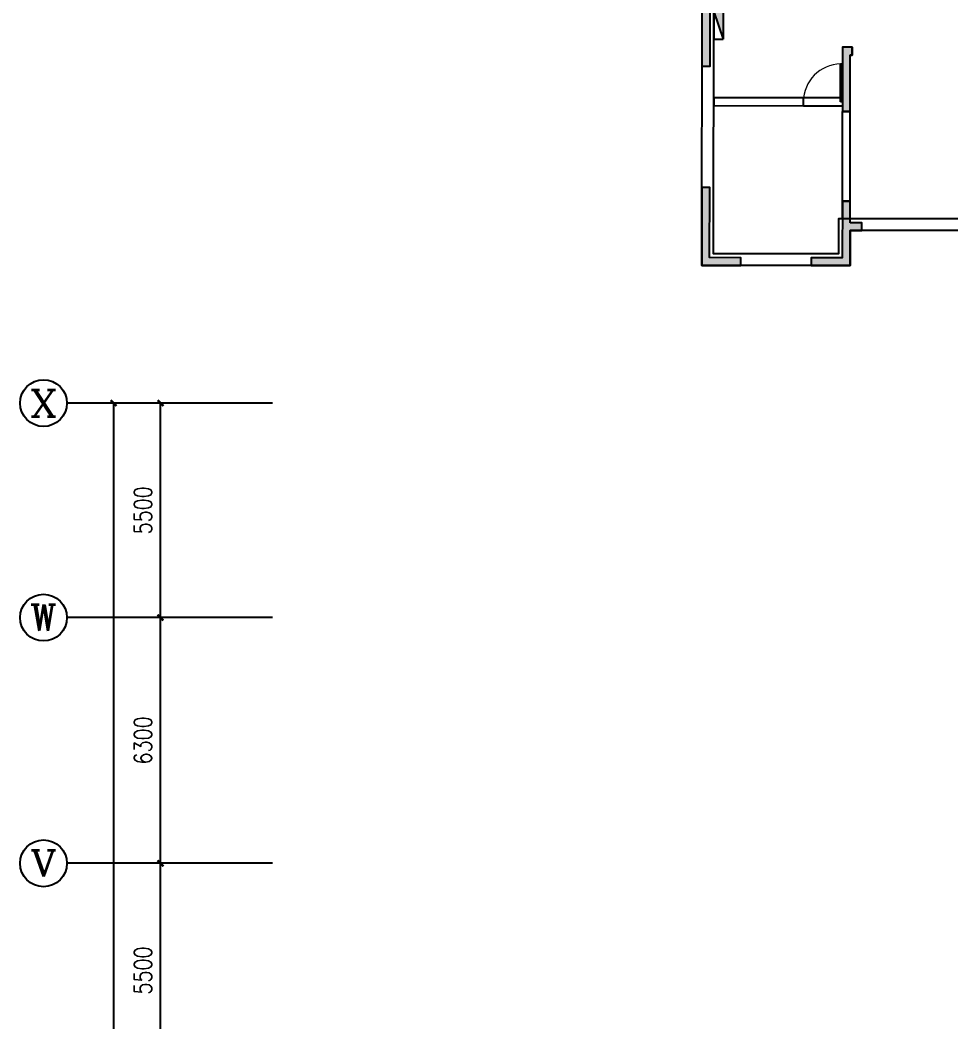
# Model space of a CAD drawing. Extents: x -781653 to 929899, y -295171 to 30012.
# Drawn here: x 175090 to 198943, y -148273 to -122583 of the extents above; entities that cross this region are included whole.
import ezdxf
from ezdxf.enums import TextEntityAlignment as Align

# ---------------------------------------------------------------- set-up
doc = ezdxf.new("R2010")
doc.units = 0
doc.header["$LTSCALE"] = 10
doc.header["$MEASUREMENT"] = 0
doc.linetypes.add('CENTER', pattern=[2, 1.25, -0.25, 0.25, -0.25])
doc.layers.get('0').update_dxf_attribs({"linetype": 'CONTINUOUS'})
doc.layers.get('Defpoints').update_dxf_attribs({"linetype": 'CONTINUOUS'})
for name, color, linetype in [('AXIS', 3, 'CONTINUOUS'), ('AXIS_TEXT', 7, 'CONTINUOUS'), ('DOTE', 8, 'CENTER'), ('JPS-XHS', 7, 'CONTINUOUS'), ('PUB_DIM', 3, 'CONTINUOUS'), ('solid', 252, 'CONTINUOUS'), ('STAIR', 9, 'CONTINUOUS'), ('wall', 8, 'CONTINUOUS'), ('wall-jg', 7, 'CONTINUOUS'), ('WINDOW', 4, 'CONTINUOUS'), ('结构墙', 1, 'CONTINUOUS')]:
    doc.layers.add(name, color=color, linetype=linetype)
doc.layers.get('DOTE').off()
doc.styles.add('_TCH_AXIS', font='COMPLEX', dxfattribs={"bigfont": 'GBCBIG'})
doc.styles.add('COMPLEX', font='COMPLEX')
doc.styles.add('DIM_FONT', font='SIMPLEX', dxfattribs={"width": 0.8, "bigfont": 'HZTXT'})
doc.dimstyles.new('DIMN300', dxfattribs={"dimscale": 3, "dimtxt": 300, "dimasz": 100, "dimexe": 250, "dimexo": 300, "dimgap": 150, "dimtad": 1, "dimdec": 0, "dimzin": 0, "dimdsep": 46, "dimtxsty": 'DIM_FONT', "dimblk": 'ARCHTICK', "dimcen": 0.09, "dimclrt": 7, "dimazin": 2, "dimtfac": 1, "dimtdec": 0, "dimtix": 1, "dimtmove": 2, "dimatfit": 3, "dimfxl": 0, "dimtolj": 1, "dimtzin": 0, "dimarcsym": 0})

# ---------------------------------------------------------------- blocks, each defined once
blk = doc.blocks.new('DXHS')
at = {"layer": 'JPS-XHS'}
blk.add_hatch(color=256, dxfattribs=at).paths.add_polyline_path([(-350, 240), (-350, 0), (350, 0)])
at = {"layer": 'JPS-XHS', "linetype": 'Continuous'}
for p, q in [((-350, 240), (-350, 0)), ((-350, 240), (350, 240)), ((-350, 0), (350, 0)), ((350, 240), (350, 0))]:
    blk.add_line(p, q, dxfattribs=at)
at = {"layer": 'JPS-XHS'}
blk.add_line((-350, 240), (350, 0), dxfattribs=at)
blk = doc.blocks.new('$DorLib2D$00000001')
for p, q in [((0.45, 0.975), (0.5, 0.975)), ((0.45, 0), (0.45, 0.975)), ((0.5, 0), (0.5, 0.975)), ((0.5, 0), (0.45, 0))]:
    blk.add_line(p, q)
at = {"lineweight": 13}
blk.add_arc((0.475, 0), 0.975, 91.4693, 180, dxfattribs=at)
blk = doc.blocks.new('A$C6717307E')
at = {"layer": 'solid'}
blk.add_hatch(color=8, dxfattribs=at).paths.add_polyline_path([(3800, 6150), (3850, 6150), (3850, 6350), (3600, 6350), (3600, 4700), (3800, 4700)])
at = {"layer": 'STAIR', "color": 8}
for p, q in [((3600, 5050), (2600, 5050)), ((2600, 4850), (3600, 4850))]:
    blk.add_line(p, q, dxfattribs=at)
at = {"layer": 'wall', "color": 8}
for p, q in [((2600, 5050), (300, 5050)), ((300, 5050), (300, 4850)), ((2600, 4850), (2600, 5050)), ((3600, 5050), (3600, 4850)), ((300, 4850), (2600, 4850)), ((3600, 2400), (3600, 4700)), ((3600, 4700), (3800, 4700)), ((3800, 2400), (3800, 4700)), ((3600, 2400), (3800, 2400))]:
    blk.add_line(p, q, dxfattribs=at)
at = {"layer": 'wall-jg', "color": 8}
for p, q in [((3850, 6350), (3600, 6350)), ((3600, 6350), (3600, 4700)), ((3850, 6350), (3850, 6150)), ((3800, 4700), (3800, 6150)), ((3850, 6150), (3800, 6150)), ((300, 5050), (300, 5050)), ((300, 4850), (300, 5050)), ((300, 4850), (300, 4850)), ((3800, 4700), (3600, 4700)), ((3800, 2400), (3600, 2400)), ((3600, 1950), (3600, 2400)), ((3800, 1950), (3800, 2400))]:
    blk.add_line(p, q, dxfattribs=at)
at = {"layer": 'JPS-XHS', "color": 8, "xscale": -1, "rotation": 90}
blk.add_blockref('DXHS', (540, 6900), dxfattribs=at)
at = {"layer": 'WINDOW', "color": 8, "xscale": 999.9999999999995, "yscale": 999.9999999999995, "zscale": -1000, "rotation": 359.9999999998243}
blk.add_blockref('$DorLib2D$00000001', (3100, 4950), dxfattribs=at)
blk = doc.blocks.new('A$C3EFE3735')
at = {"layer": 'solid'}
for points in [[(0, 7500), (0, 5500), (200, 5500), (200, 7300), (450, 7300), (450, 7500)], [(3800, 5800), (3850, 5800), (3850, 6000), (3600, 6000), (3600, 4350), (3800, 4350)], [(1000, 400), (1000, 600), (200, 600), (200, 2400), (0, 2400), (0, 400)], [(2800, 600), (2800, 400), (3800, 400), (3800, 1300), (4100, 1300), (4100, 1500), (3800, 1500), (3800, 2050), (3600, 2050), (3600, 600)]]:
    blk.add_hatch(color=256, dxfattribs=at).paths.add_polyline_path(points)
at = {"layer": 'wall-jg'}
blk.add_lwpolyline([(450, 7300), (200, 7300), (200, 5500), (0, 5500), (0, 7500), (450, 7500)], close=True, dxfattribs=at)
for points in [[(3600, 4350), (3800, 4350), (3800, 5800), (3850, 5800), (3850, 6000), (3600, 6000), (3600, 4350)], [(0, 400), (1000, 400), (1000, 600), (200, 600), (200, 2400), (0, 2400), (0, 400)], [(3800, 1500), (3800, 2050), (3600, 2050), (3600, 600), (2800, 600), (2800, 400), (3800, 400), (3800, 1300), (4100, 1300), (4100, 1500), (3800, 1500)]]:
    blk.add_lwpolyline(points, dxfattribs=at)
blk = doc.blocks.new('_ArchTick')
at = {"color": 0, "linetype": 'ByBlock', "const_width": 0.4}
blk.add_lwpolyline([(-0.5, -0.5), (0.5, 0.5)], dxfattribs=at)
blk = doc.blocks.new('*D67')
at = {"layer": 'Defpoints', "color": 0}
for p in [(2400, 109541), (6471, 109541), (6471, 11541)]:
    blk.add_point(p, dxfattribs=at)
at = {"layer": 'PUB_DIM', "color": 0, "lineweight": -2}
for p, q in [((6021, 109541), (2025, 109541)), ((2400, 11541), (2400, 109541)), ((6021, 11541), (2025, 11541))]:
    blk.add_line(p, q, dxfattribs=at)
at = {"layer": 'PUB_DIM', "color": 0, "lineweight": -2, "xscale": 150, "yscale": 150, "zscale": 150}
for p, rotation in [((2400, 109541), 90), ((2400, 11541), 270)]:
    blk.add_blockref('_ArchTick', p, dxfattribs=dict(at, rotation=rotation))
at = {"layer": 'PUB_DIM', "color": 7, "insert": (1950, 60541), "char_height": 450, "attachment_point": 5, "rotation": 90, "style": 'DIM_FONT'}
blk.add_mtext('\\A1;98000', dxfattribs=at)
blk = doc.blocks.new('*D172')
at = {"layer": 'Defpoints', "color": 0}
for p in [(3600, 97741), (6471, 97741), (6471, 92241)]:
    blk.add_point(p, dxfattribs=at)
at = {"layer": 'PUB_DIM', "color": 0, "lineweight": -2}
for p, q in [((6021, 97741), (3225, 97741)), ((3600, 92241), (3600, 97741)), ((6021, 92241), (3225, 92241))]:
    blk.add_line(p, q, dxfattribs=at)
at = {"layer": 'PUB_DIM', "color": 0, "lineweight": -2, "xscale": 150, "yscale": 150, "zscale": 150}
for p, rotation in [((3600, 97741), 90), ((3600, 92241), 270)]:
    blk.add_blockref('_ArchTick', p, dxfattribs=dict(at, rotation=rotation))
at = {"layer": 'PUB_DIM', "color": 7, "insert": (3150, 94991), "char_height": 450, "attachment_point": 5, "rotation": 90, "style": 'DIM_FONT'}
blk.add_mtext('\\A1;5500', dxfattribs=at)
blk = doc.blocks.new('*D173')
at = {"layer": 'Defpoints', "color": 0}
for p in [(3600, 104041), (6471, 104041), (6471, 97741)]:
    blk.add_point(p, dxfattribs=at)
at = {"layer": 'PUB_DIM', "color": 0, "lineweight": -2}
for p, q in [((6021, 104041), (3225, 104041)), ((3600, 97741), (3600, 104041)), ((6021, 97741), (3225, 97741))]:
    blk.add_line(p, q, dxfattribs=at)
at = {"layer": 'PUB_DIM', "color": 0, "lineweight": -2, "xscale": 150, "yscale": 150, "zscale": 150}
for p, rotation in [((3600, 104041), 90), ((3600, 97741), 270)]:
    blk.add_blockref('_ArchTick', p, dxfattribs=dict(at, rotation=rotation))
at = {"layer": 'PUB_DIM', "color": 7, "insert": (3150, 100891), "char_height": 450, "attachment_point": 5, "rotation": 90, "style": 'DIM_FONT'}
blk.add_mtext('\\A1;6300', dxfattribs=at)
blk = doc.blocks.new('*D174')
at = {"layer": 'Defpoints', "color": 0}
for p in [(3600, 109541), (6471, 109541), (6471, 104041)]:
    blk.add_point(p, dxfattribs=at)
at = {"layer": 'PUB_DIM', "color": 0, "lineweight": -2}
for p, q in [((6021, 109541), (3225, 109541)), ((3600, 104041), (3600, 109541)), ((6021, 104041), (3225, 104041))]:
    blk.add_line(p, q, dxfattribs=at)
at = {"layer": 'PUB_DIM', "color": 0, "lineweight": -2, "xscale": 150, "yscale": 150, "zscale": 150}
for p, rotation in [((3600, 109541), 90), ((3600, 104041), 270)]:
    blk.add_blockref('_ArchTick', p, dxfattribs=dict(at, rotation=rotation))
at = {"layer": 'PUB_DIM', "color": 7, "insert": (3150, 106791), "char_height": 450, "attachment_point": 5, "rotation": 90, "style": 'DIM_FONT'}
blk.add_mtext('\\A1;5500', dxfattribs=at)
blk = doc.blocks.new('_AXISO')
blk.add_circle((0, 0), 0.5)
at = {"layer": 'AXIS_TEXT', "style": 'COMPLEX', "width": 1.041667}
blk.add_attdef('A', text='', height=0.56, dxfattribs=at).set_placement((-0.25, -0.28), (0.25, -0.28), align=Align.FIT)
blk = doc.blocks.new('A$C35934B5C')
at = {"layer": 'AXIS'}
for p, q in [((6470.9, 109540.6), (1200, 109540.6)), ((6470.9, 104040.6), (1200, 104040.6)), ((6470.9, 97740.6), (1200, 97740.6))]:
    blk.add_line(p, q, dxfattribs=at)
at = {"layer": 'AXIS', "linetype": 'ByBlock'}
ref = blk.add_blockref('_AXISO', (600, 109540.6), dxfattribs=dict(at, xscale=1200, yscale=1200, zscale=1200))
ref.add_attrib('A', 'X', dxfattribs={"layer": 'AXIS_TEXT', "linetype": 'ByBlock', "height": 678.8, "style": '_TCH_AXIS', "width": 1.166667}).set_placement((260.6, 109201.2), (939.4, 109201.2), align=Align.FIT)
ref = blk.add_blockref('_AXISO', (600, 104040.6), dxfattribs=dict(at, xscale=1200, yscale=1200, zscale=1200))
ref.add_attrib('A', 'W', dxfattribs={"layer": 'AXIS_TEXT', "linetype": 'ByBlock', "height": 678.8, "style": '_TCH_AXIS', "width": 0.954545}).set_placement((260.6, 103701.2), (939.4, 103701.2), align=Align.FIT)
ref = blk.add_blockref('_AXISO', (600, 97740.6), dxfattribs=dict(at, xscale=1200, yscale=1200, zscale=1200))
ref.add_attrib('A', 'V', dxfattribs={"layer": 'AXIS_TEXT', "linetype": 'ByBlock', "height": 678.8, "style": '_TCH_AXIS', "width": 1.166667}).set_placement((260.6, 97401.2), (939.4, 97401.2), align=Align.FIT)
at = {"layer": 'PUB_DIM'}
dim = blk.add_aligned_dim(p1=(6470.9, 11540.6), p2=(6470.9, 109540.6), distance=4070.9, dimstyle='DIMN300', override={"dimscale": 1.5}, dxfattribs=at)
dim.commit()
dim.dimension.update_dxf_attribs({"geometry": '*D67', "text_midpoint": (1950, 60540.6)})
for base, p1, p2, picture, middle in [((3600, 109540.6), (6470.9, 104040.6), (6470.9, 109540.6), '*D174', (3150, 106790.6)), ((3600, 104040.6), (6470.9, 97740.6), (6470.9, 104040.6), '*D173', (3150, 100890.6)), ((3600, 97740.6), (6470.9, 92240.6), (6470.9, 97740.6), '*D172', (3150, 94990.6))]:
    dim = blk.add_linear_dim(base=base, p1=p1, p2=p2, angle=90, dimstyle='DIMN300', override={"dimscale": 1.5}, dxfattribs=at)
    dim.commit()
    dim.dimension.update_dxf_attribs({"geometry": picture, "text_midpoint": middle})

msp = doc.modelspace()

# ---------------------------------------------------------------- linework, layer by layer
at = {"layer": '结构墙', "linetype": 'ByBlock'}
for points in [[(200153.8, -129284.4), (199458.2, -129283.6), (199459.7, -127983.6), (196359.7, -127980.2), (196358.7, -128880.2), (192558.7, -128875.9), (192566.6, -121775.9)], [(200553.8, -128984.8), (199758.6, -128984), (199760, -127684), (196060, -127679.8), (196059, -128579.8), (192859, -128576.3), (192866.3, -122076.3)]]:
    msp.add_lwpolyline(points, dxfattribs=at)

# ---------------------------------------------------------------- block references
at = {"rotation": 359.9360638265084}
msp.add_blockref('A$C6717307E', (192557.8, -129625.9), dxfattribs=at)
at = {"layer": 'DOTE', "color": 3}
msp.add_blockref('A$C35934B5C', (175089.6, -241945.8), dxfattribs=at)
at = {"layer": 'wall', "rotation": 359.9360639444792}
msp.add_blockref('A$C3EFE3735', (192558.2, -129275.9), dxfattribs=at)

doc.saveas('drawing.dxf')
